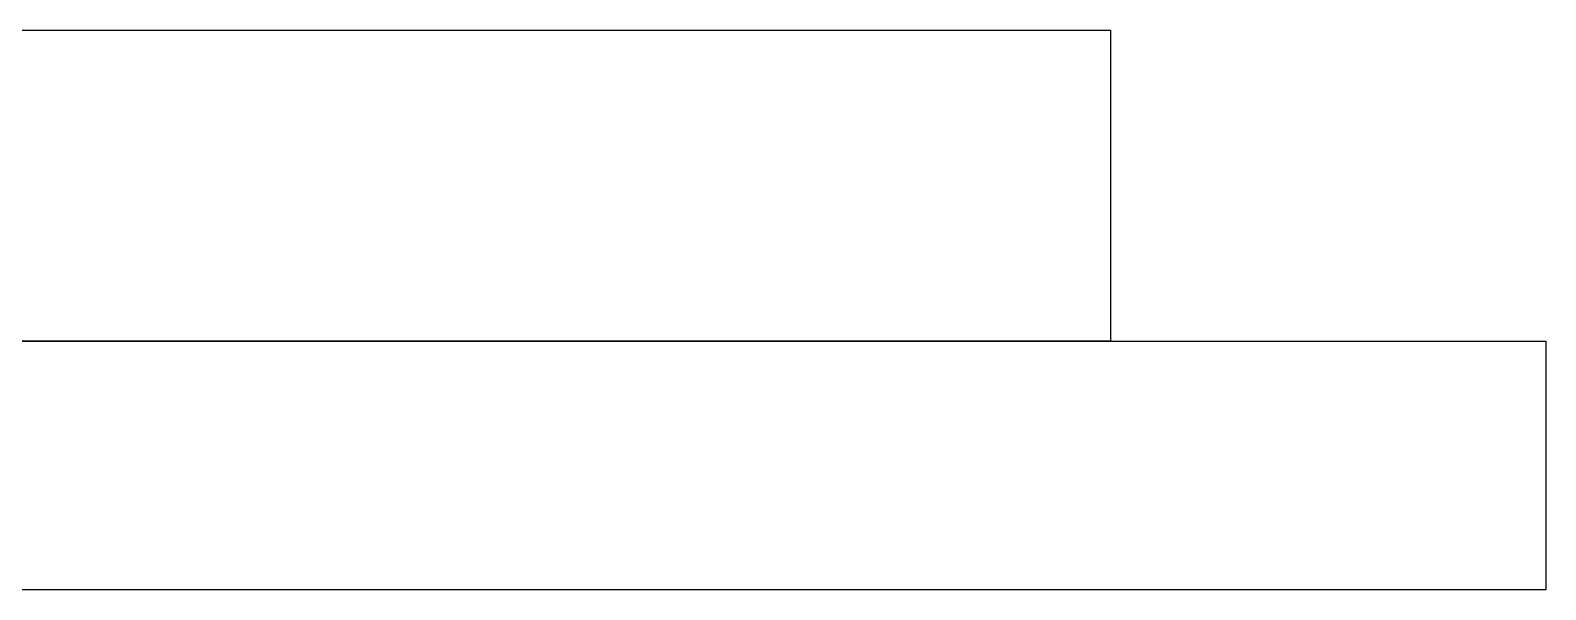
# Model space of a CAD drawing. Header units: centimetres. Extents: x -1.5 to 1.1, y -0.2 to 0.25.
# Drawn here: x -0.119 to 1.1, y -0.2 to 0.25 of the extents above; entities that cross this region are included whole.
import ezdxf

# ---------------------------------------------------------------- set-up
doc = ezdxf.new("R2010")
doc.units = ezdxf.units.CM
doc.header["$MEASUREMENT"] = 0
for name, color, linetype in [('Pixel.Cookie.Board.All.Holes v1_Sketch1', 7, 'Continuous'), ('Pixel.Cookie.Board.All.Holes v1_Sketch2', 7, 'Continuous'), ('Pixel.Cookie.Board.All.Holes v1_Sketch3', 7, 'Continuous'), ('Pixel.Cookie.Board.All.Holes v1_Sketch4', 7, 'Continuous')]:
    doc.layers.add(name, color=color, linetype=linetype)

msp = doc.modelspace()

# ---------------------------------------------------------------- linework, layer by layer
at = {"layer": 'Pixel.Cookie.Board.All.Holes v1_Sketch1'}
for p, q in [((-1.05, 0, 1.972), (1.1, 0, 1.972)), ((1.1, 0, 1.972), (1.1, -0.2, 1.972)), ((1.1, -0.2, 1.972), (-1.05, -0.2, 1.972))]:
    msp.add_line(p, q, dxfattribs=at)
msp.add_point((0, 0, 1.972), dxfattribs=at)
at = {"layer": 'Pixel.Cookie.Board.All.Holes v1_Sketch2'}
for p, q in [((-1.5, 0.25, 1.0624), (0.75, 0.25, 1.0624)), ((0.75, 0.25, 1.0624), (0.75, 0, 1.0624)), ((0.75, 0, 1.0624), (-1.5, 0, 1.0624))]:
    msp.add_line(p, q, dxfattribs=at)
msp.add_point((0, 0, 1.0624), dxfattribs=at)
at = {"layer": 'Pixel.Cookie.Board.All.Holes v1_Sketch3'}
for p, q in [((-0.2425, 0, 1.0624), (0.5865, 0, 1.0624)), ((0.5865, 0, 1.0624), (0.5852, 0, -0.2627)), ((0.4875, 0, -1.1982), (-0.6047, 0, -1.1982)), ((0.4007, 0, -0.4615), (0.4048, 0, -0.4889)), ((0.4007, 0, -0.4339), (0.4007, 0, -0.4615)), ((0.4048, 0, -0.4065), (0.4007, 0, -0.4339)), ((0.4048, 0, -0.4889), (0.413, 0, -0.5153)), ((0.413, 0, -0.3801), (0.4048, 0, -0.4065)), ((0.425, 0, -0.3552), (0.413, 0, -0.3801)), ((0.413, 0, -0.5153), (0.425, 0, -0.5402)), ((0.4405, 0, -0.3324), (0.425, 0, -0.3552)), ((0.425, 0, -0.5402), (0.4405, 0, -0.5631)), ((0.4594, 0, -0.3121), (0.4405, 0, -0.3324)), ((0.4405, 0, -0.5631), (0.4594, 0, -0.5833)), ((0.481, 0, -0.2949), (0.4594, 0, -0.3121)), ((0.4594, 0, -0.5833), (0.481, 0, -0.6006)), ((0.5049, 0, -0.281), (0.481, 0, -0.2949)), ((0.481, 0, -0.6006), (0.5049, 0, -0.6144)), ((0.5484, 0, -1.1982), (0.4875, 0, -1.1982)), ((0.5307, 0, -0.2709), (0.5049, 0, -0.281)), ((0.5049, 0, -0.6144), (0.5307, 0, -0.6245)), ((0.5576, 0, -0.2648), (0.5307, 0, -0.2709)), ((0.5307, 0, -0.6245), (0.5576, 0, -0.6307)), ((0.5602, 0, -1.1964), (0.5484, 0, -1.1982)), ((0.5852, 0, -0.2627), (0.5576, 0, -0.2648)), ((0.5576, 0, -0.6307), (0.5865, 0, -0.6327)), ((0.5708, 0, -1.191), (0.5602, 0, -1.1964)), ((0.5793, 0, -1.1825), (0.5708, 0, -1.191)), ((0.5847, 0, -1.1719), (0.5793, 0, -1.1825)), ((0.5865, 0, -1.1601), (0.5847, 0, -1.1719)), ((0.5865, 0, -0.6327), (0.5865, 0, -1.1271)), ((0.5865, 0, -1.1271), (0.5865, 0, -1.1601))]:
    msp.add_line(p, q, dxfattribs=at)
msp.add_point((0, 0), dxfattribs=at)
at = {"layer": 'Pixel.Cookie.Board.All.Holes v1_Sketch4'}
for p, q in [((-0.2425, 0, 1.0624), (0.5865, 0, 1.0624)), ((0.5865, 0, 1.0624), (0.5852, 0, -0.2627)), ((0.4875, 0, -1.1982), (-0.6047, 0, -1.1982)), ((0.4048, 0, -0.4065), (0.4007, 0, -0.4339)), ((0.4007, 0, -0.4339), (0.4007, 0, -0.4615)), ((0.4007, 0, -0.4615), (0.4048, 0, -0.4889)), ((0.413, 0, -0.3801), (0.4048, 0, -0.4065)), ((0.4048, 0, -0.4889), (0.413, 0, -0.5153)), ((0.413, 0, -0.5153), (0.425, 0, -0.5402)), ((0.425, 0, -0.3552), (0.413, 0, -0.3801)), ((0.425, 0, -0.5402), (0.4405, 0, -0.5631)), ((0.4405, 0, -0.3324), (0.425, 0, -0.3552)), ((0.4594, 0, -0.3121), (0.4405, 0, -0.3324)), ((0.4405, 0, -0.5631), (0.4594, 0, -0.5833)), ((0.481, 0, -0.2949), (0.4594, 0, -0.3121)), ((0.4594, 0, -0.5833), (0.481, 0, -0.6006)), ((0.5049, 0, -0.281), (0.481, 0, -0.2949)), ((0.481, 0, -0.6006), (0.5049, 0, -0.6144)), ((0.5484, 0, -1.1982), (0.4875, 0, -1.1982)), ((0.5049, 0, -0.6144), (0.5307, 0, -0.6245)), ((0.5307, 0, -0.2709), (0.5049, 0, -0.281)), ((0.5307, 0, -0.6245), (0.5576, 0, -0.6307)), ((0.5576, 0, -0.2648), (0.5307, 0, -0.2709)), ((0.5602, 0, -1.1964), (0.5484, 0, -1.1982)), ((0.5852, 0, -0.2627), (0.5576, 0, -0.2648)), ((0.5576, 0, -0.6307), (0.5865, 0, -0.6327)), ((0.5708, 0, -1.191), (0.5602, 0, -1.1964)), ((0.5793, 0, -1.1825), (0.5708, 0, -1.191)), ((0.5847, 0, -1.1719), (0.5793, 0, -1.1825)), ((0.5865, 0, -1.1601), (0.5847, 0, -1.1719)), ((0.5865, 0, -0.6327), (0.5865, 0, -1.1271)), ((0.5865, 0, -1.1271), (0.5865, 0, -1.1601))]:
    msp.add_line(p, q, dxfattribs=at)
msp.add_point((0, 0), dxfattribs=at)

doc.saveas('drawing.dxf')
